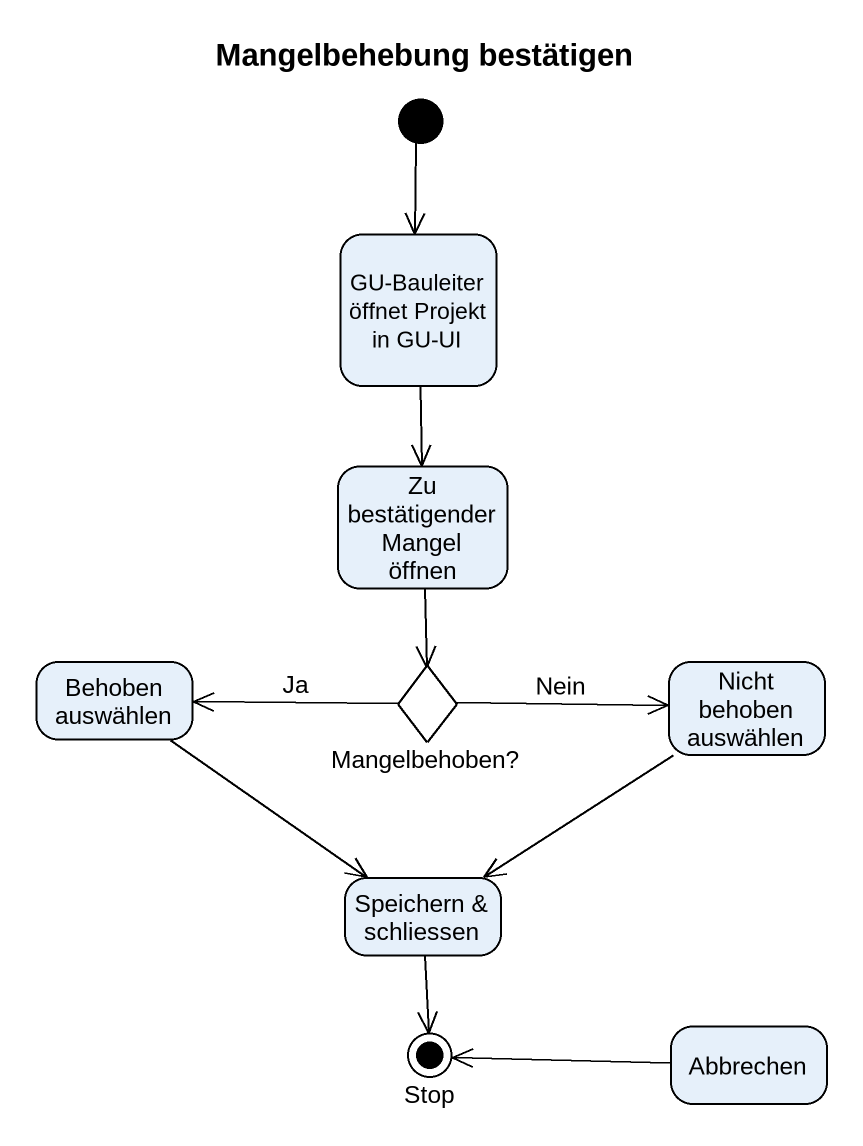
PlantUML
@startuml
title Mangelbehebung bestätigen
hide empty description
state "GU-Bauleiter öffnet Projekt in GU-UI" as GU_Bauleiter_öffnet_Projekt
state "Zu bestätigender Mangel öffnen" as Zu_bestätigender_Mangel
state "Behoben auswählen" as Behoben_auswählen
state "Mangelbehoben?" as Mangelbehoben <<choice>>
state "Nicht behoben auswählen" as Nicht_behoben_auswählen
state "Speichern & schliessen" as Speichern_schliessen
state "Stop" as Stop_ <<end>>
state Abbrechen
[*] --> GU_Bauleiter_öffnet_Projekt
GU_Bauleiter_öffnet_Projekt --> Zu_bestätigender_Mangel
Zu_bestätigender_Mangel --> Mangelbehoben
Behoben_auswählen --> Speichern_schliessen
Mangelbehoben -left-> Behoben_auswählen : Ja
Mangelbehoben -right-> Nicht_behoben_auswählen : Nein
Nicht_behoben_auswählen --> Speichern_schliessen
Speichern_schliessen --> Stop_
Abbrechen -left-> Stop_
@enduml
